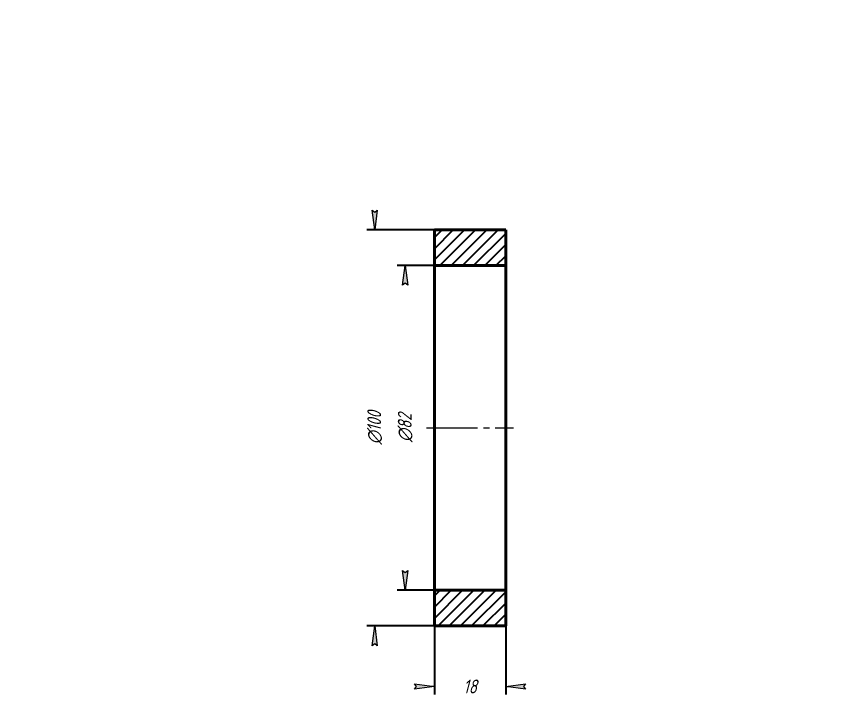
# Model space of a CAD drawing. Header units: millimetres. Extents: x 0 to 210, y 0 to 297.
# Drawn here: x 0 to 210, y 124.1 to 297 of the extents above; entities that cross this region are included whole.
import ezdxf

# ---------------------------------------------------------------- set-up
doc = ezdxf.new("R2010")
doc.units = ezdxf.units.MM
for name, pattern in [('K5LT_AXLED', [17.375, 12.875, -1.5, 1.5, -1.5]), ('K5LT_BASIC', [0]), ('K5LT_THIN', [0])]:
    doc.linetypes.add(name, pattern=pattern)
doc.layers.add('Системный слой', color=7, linetype='Continuous')
doc.styles.add('KDIMTEXTSTYLE', font='GOST_AU.SHX', dxfattribs={"width": 0.96, "oblique": 15, "height": 5})
doc.dimstyles.new('KDIMSTYLE (1.00)', dxfattribs={"dimtxt": 5, "dimasz": 1, "dimexe": 2, "dimexo": 0.0625, "dimgap": 1, "dimtad": 1, "dimtxsty": 'KDIMTEXTSTYLE', "dimsah": 1, "dimcen": 0.09, "dimdle": 1, "dimadec": 0, "dimazin": 0, "dimtfac": 0.667, "dimtmove": 0, "dimatfit": 3, "dimfxl": 1, "dimtvp": 1, "dimtolj": 1, "dimtzin": 0, "dimarcsym": 0})

# ---------------------------------------------------------------- blocks, each defined once
blk = doc.blocks.new('KDIMARROW_01')
at = {"layer": 'Системный слой'}
blk.add_hatch(color=0, dxfattribs=at).paths.add_polyline_path([(-5, -0.6582624912261956), (0, 0), (-5, 0.658262491226197), (-4.5, 5.51091059616309e-16)])
at = {"layer": 'Системный слой', "color": 0, "linetype": 'K5LT_THIN', "lineweight": 18}
for p, q in [((-4.5, 5.51091059616309e-16), (-5, 0.658262491226197)), ((-5, 0.658262491226197), (0, 0)), ((0, 0), (-5, -0.6582624912261956)), ((-5, -0.6582624912261956), (-4.5, 5.51091059616309e-16)), ((0, 0), (-1, 0))]:
    blk.add_line(p, q, dxfattribs=at)

msp = doc.modelspace()

# ---------------------------------------------------------------- hatches: boundary and pattern name
at = {"layer": 'Системный слой'}
h = msp.add_hatch(dxfattribs=at)
h.set_pattern_fill('', angle=45, style=0, pattern_type=0)
h.set_pattern_definition([(45, (0, 0), (-1.414213562373095, 1.414213562373095), [])])
h.paths.add_polyline_path([(105.4789695917597, 243.1651533328468), (105.4789695917597, 234.1651533328468), (123.4789695917597, 234.1651533328468), (123.4789695917597, 243.1651533328468)])
h.paths.add_polyline_path([(105.4789695917597, 152.1651533328468), (105.4789695917597, 143.1651533328468), (123.4789695917597, 143.1651533328468), (123.4789695917597, 152.1651533328468)])

# ---------------------------------------------------------------- linework, layer by layer
at = {"layer": 'Системный слой', "color": 150, "linetype": 'K5LT_BASIC', "lineweight": 40, "true_color": 0x0080ff}
for p, q in [((105.4789695917597, 243.1651533328468), (105.4789695917597, 234.1651533328468)), ((105.4789695917597, 243.1651533328468), (123.4789695917597, 243.1651533328468)), ((123.4789695917597, 243.1651533328468), (123.4789695917597, 234.1651533328468)), ((105.4789695917597, 152.1651533328468), (105.4789695917597, 234.1651533328468)), ((105.4789695917597, 234.1651533328468), (123.4789695917597, 234.1651533328468)), ((123.4789695917597, 152.1651533328468), (123.4789695917597, 234.1651533328468)), ((105.4789695917597, 152.1651533328468), (123.4789695917597, 152.1651533328468)), ((105.4789695917597, 152.1651533328468), (105.4789695917597, 143.1651533328468)), ((123.4789695917597, 152.1651533328468), (123.4789695917597, 143.1651533328468)), ((105.4789695917597, 143.1651533328468), (123.4789695917597, 143.1651533328468))]:
    msp.add_line(p, q, dxfattribs=at)
at = {"layer": 'Системный слой', "color": 30, "linetype": 'K5LT_AXLED', "lineweight": 18, "true_color": 0xff8000}
msp.add_line((103.4789695917597, 193.1651533328468), (125.4789695917597, 193.1651533328468), dxfattribs=at)

# ---------------------------------------------------------------- dimensions: what is measured, and where the dimension line sits
at = {"layer": 'Системный слой', "color": 7}
for base, p1, p2, location, override in [((90.40527352150184, 143.1651533328468), (105.4789695917597, 243.1651533328468), (105.4789695917597, 143.1651533328468), (90.40527352150184, 193.1651533328468), {"dimexo": 0, "dimpost": '\\H3.5;\\W0.965;\\Q15;∅<>', "dimblk1": 'KDIMARROW_01', "dimblk2": 'KDIMARROW_01', "dimse1": 0, "dimse2": 0, "dimclrt": 7, "dimtolj": 1}), ((98.10961501962318, 234.1651533328468), (105.4789695917597, 152.1651533328468), (105.4789695917597, 234.1651533328468), (98.10961501962316, 193.1651533328468), {"dimexo": 0, "dimpost": '\\H3.5;\\W0.965;\\Q15;\\Q15;\\H3.5;\\W0.965;\\Q15;∅<>\\H3.5;\\W0.965;\\Q15;\\Q15;', "dimblk1": 'KDIMARROW_01', "dimblk2": 'KDIMARROW_01', "dimse1": 0, "dimse2": 0, "dimclrt": 7, "dimtolj": 1})]:
    msp.add_linear_dim(base=base, p1=p1, p2=p2, angle=90, location=location, dimstyle='KDIMSTYLE (1.00)', override=override, dxfattribs=at).render()
msp.add_linear_dim(base=(105.4789695917597, 127.8818974667363), p1=(123.4789695917597, 143.1651533328468), p2=(105.4789695917597, 143.1651533328468), location=(114.4789695917597, 127.8818974667363), dimstyle='KDIMSTYLE (1.00)', override={"dimexo": 0, "dimpost": '\\H3.5;\\W0.965;\\Q15;<>', "dimblk1": 'KDIMARROW_01', "dimblk2": 'KDIMARROW_01', "dimse1": 0, "dimse2": 0, "dimclrt": 7, "dimtolj": 1}, dxfattribs=at).render()

doc.saveas('drawing.dxf')
